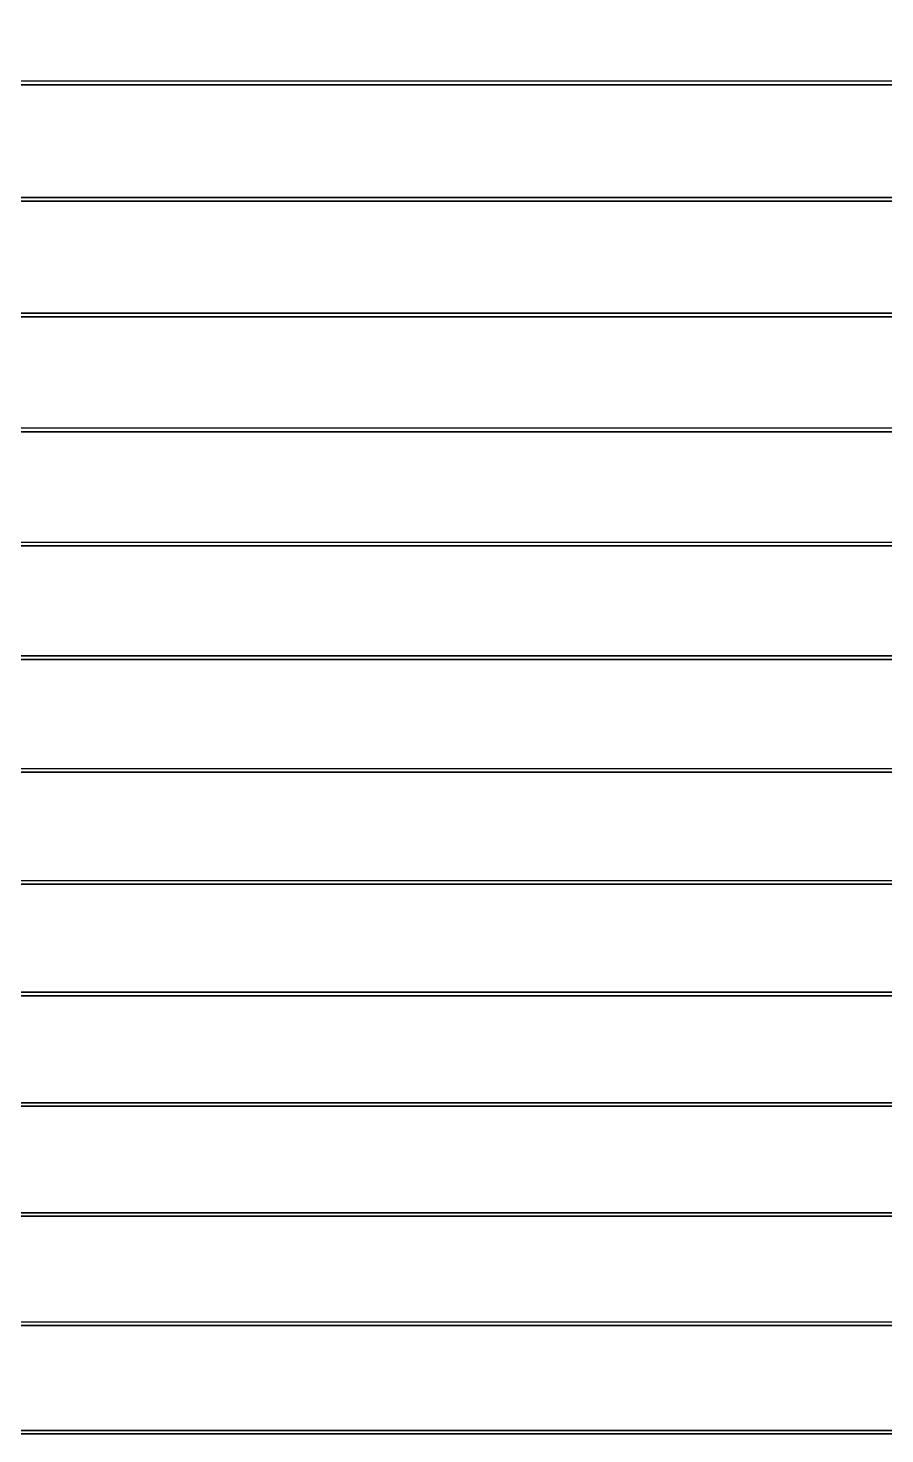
# Model space of a CAD drawing. Header units: inches. Extents: x -38100 to 38100, y 0 to 31750.
# Drawn here: x -35798.2 to -35633.8, y 1346.6 to 1616.4 of the extents above; entities that cross this region are included whole.
import ezdxf

# ---------------------------------------------------------------- set-up
doc = ezdxf.new("R2010")
doc.units = ezdxf.units.IN
doc.header["$LTSCALE"] = 65.185185
doc.header["$MEASUREMENT"] = 0
doc.layers.add('36', color=7, linetype='CONTINUOUS')
doc.layers.add('41', color=7, linetype='CONTINUOUS')

msp = doc.modelspace()

# ---------------------------------------------------------------- linework, layer by layer
at = {"layer": '36', "color": 7, "linetype": 'CONTINUOUS', "true_color": 0xa89b88}
for points in [[(-38100, 6350, -45720), (38100, 6350, -45720), (-38100, 0, -45720), (-38100, 6350, -45720)], [(38100, 6350, -45720), (38100, 0, -45720), (-38100, 0, -45720), (38100, 6350, -45720)]]:
    msp.add_3dface(points, dxfattribs=at)
at = {"layer": '41', "color": 7, "linetype": 'CONTINUOUS', "true_color": 0xa89b88}
for points in [[(38100, 1605.56, 43590.52), (38100, 1628.03, 43615.64), (-38100, 1605.56, 43590.52), (38100, 1605.56, 43590.52)], [(-38100, 1605.56, 43590.52), (38100, 1628.03, 43615.64), (-38100, 1628.03, 43615.64), (-38100, 1605.56, 43590.52)], [(38100, 1583.23, 43565.28), (38100, 1605.56, 43590.52), (-38100, 1583.23, 43565.28), (38100, 1583.23, 43565.28)], [(-38100, 1583.23, 43565.28), (38100, 1605.56, 43590.52), (-38100, 1605.56, 43590.52), (-38100, 1583.23, 43565.28)], [(38100, 1561.03, 43539.93), (38100, 1583.23, 43565.28), (-38100, 1561.03, 43539.93), (38100, 1561.03, 43539.93)], [(-38100, 1561.03, 43539.93), (38100, 1583.23, 43565.28), (-38100, 1583.23, 43565.28), (-38100, 1561.03, 43539.93)], [(38100, 1538.97, 43514.46), (38100, 1561.03, 43539.93), (-38100, 1538.97, 43514.46), (38100, 1538.97, 43514.46)], [(-38100, 1538.97, 43514.46), (38100, 1561.03, 43539.93), (-38100, 1561.03, 43539.93), (-38100, 1538.97, 43514.46)], [(38100, 1517.05, 43488.87), (38100, 1538.97, 43514.46), (-38100, 1517.05, 43488.87), (38100, 1517.05, 43488.87)], [(-38100, 1517.05, 43488.87), (38100, 1538.97, 43514.46), (-38100, 1538.97, 43514.46), (-38100, 1517.05, 43488.87)], [(38100, 1495.26, 43463.16), (38100, 1517.05, 43488.87), (-38100, 1495.26, 43463.16), (38100, 1495.26, 43463.16)], [(-38100, 1495.26, 43463.16), (38100, 1517.05, 43488.87), (-38100, 1517.05, 43488.87), (-38100, 1495.26, 43463.16)], [(38100, 1473.61, 43437.34), (38100, 1495.26, 43463.16), (-38100, 1473.61, 43437.34), (38100, 1473.61, 43437.34)], [(-38100, 1473.61, 43437.34), (38100, 1495.26, 43463.16), (-38100, 1495.26, 43463.16), (-38100, 1473.61, 43437.34)], [(38100, 1452.09, 43411.41), (38100, 1473.61, 43437.34), (-38100, 1452.09, 43411.41), (38100, 1452.09, 43411.41)], [(-38100, 1452.09, 43411.41), (38100, 1473.61, 43437.34), (-38100, 1473.61, 43437.34), (-38100, 1452.09, 43411.41)], [(38100, 1430.71, 43385.36), (38100, 1452.09, 43411.41), (-38100, 1430.71, 43385.36), (38100, 1430.71, 43385.36)], [(-38100, 1430.71, 43385.36), (38100, 1452.09, 43411.41), (-38100, 1452.09, 43411.41), (-38100, 1430.71, 43385.36)], [(38100, 1409.47, 43359.2), (38100, 1430.71, 43385.36), (-38100, 1409.47, 43359.2), (38100, 1409.47, 43359.2)], [(-38100, 1409.47, 43359.2), (38100, 1430.71, 43385.36), (-38100, 1430.71, 43385.36), (-38100, 1409.47, 43359.2)], [(38100, 1388.37, 43332.92), (38100, 1409.47, 43359.2), (-38100, 1388.37, 43332.92), (38100, 1388.37, 43332.92)], [(-38100, 1388.37, 43332.92), (38100, 1409.47, 43359.2), (-38100, 1409.47, 43359.2), (-38100, 1388.37, 43332.92)], [(38100, 1367.41, 43306.54), (38100, 1388.37, 43332.92), (-38100, 1367.41, 43306.54), (38100, 1367.41, 43306.54)], [(-38100, 1367.41, 43306.54), (38100, 1388.37, 43332.92), (-38100, 1388.37, 43332.92), (-38100, 1367.41, 43306.54)], [(38100, 1346.59, 43280.04), (38100, 1367.41, 43306.54), (-38100, 1346.59, 43280.04), (38100, 1346.59, 43280.04)], [(-38100, 1346.59, 43280.04), (38100, 1367.41, 43306.54), (-38100, 1367.41, 43306.54), (-38100, 1346.59, 43280.04)], [(-38100, 1325.91, 43253.43), (38100, 1346.59, 43280.04), (-38100, 1346.59, 43280.04), (-38100, 1325.91, 43253.43)]]:
    msp.add_3dface(points, dxfattribs=at)

doc.saveas('drawing.dxf')
